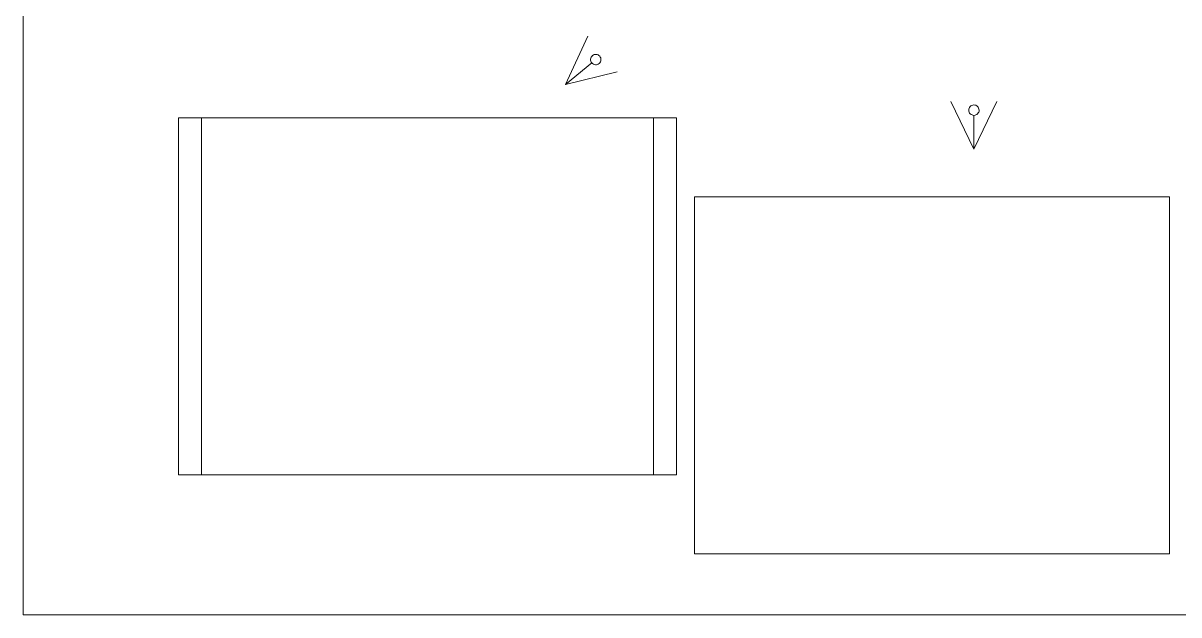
# Model space of a CAD drawing. Header units: millimetres. Extents: x 2814058 to 2855058, y -67651 to -38951.
# Drawn here: x 2814058 to 2836933, y -67651 to -55950 of the extents above; entities that cross this region are included whole.
import ezdxf

# ---------------------------------------------------------------- set-up
doc = ezdxf.new("R2010")
doc.units = ezdxf.units.MM
doc.header["$MEASUREMENT"] = 0
doc.header["$XCLIPFRAME"] = 0
doc.layers.add('Drawing & Figure', color=7, linetype='Continuous')
doc.layers.add('Drawing & Figure_Pen_No__48', color=7, linetype='Continuous', lineweight=0, true_color=0xa80f02)
doc.layers.add('Shell - Roof_Pen_No__21', color=7, linetype='Continuous', lineweight=0)
picture_1 = doc.add_image_def('image2.jpg', size_in_pixel=(3280, 2464))
picture_2 = doc.add_image_def('image4.jpg', size_in_pixel=(3280, 2464))

msp = doc.modelspace()

# ---------------------------------------------------------------- linework, layer by layer
at = {"layer": 'Drawing & Figure_Pen_No__48', "color": 14, "linetype": 'Continuous', "lineweight": 0, "true_color": 0xa80f02, "flags": 128}
for points in [[(2824794, -57163), (2825234, -56208)], [(2824794, -57163), (2825312, -56735)], [(2824794, -57163), (2825815, -56910)], [(2832874, -58445), (2832418, -57497)], [(2832874, -58445), (2833330, -57497)], [(2832874, -58445), (2832874, -57773)]]:
    msp.add_lwpolyline(points, dxfattribs=at)
for points in [[(2825400, -56569, 0.414214), (2825290, -56663, 0.414214), (2825384, -56773, 0.414214), (2825494, -56679, 0.414214)], [(2832802, -57600, 0.414214), (2832805, -57745, 0.414214), (2832950, -57742, 0.414214), (2832947, -57597, 0.414214)]]:
    msp.add_lwpolyline(points, format="xyb", close=True, dxfattribs=at)
at = {"layer": 'Shell - Roof_Pen_No__21', "color": 7, "linetype": 'Continuous', "lineweight": 0}
for q in [(2814058, -38951), (2855058, -67651)]:
    msp.add_line((2814058, -67651), q, dxfattribs=at)

# ---------------------------------------------------------------- pictures from other files: only their frames are drawn
at = {"layer": 'Drawing & Figure', "linetype": 'Continuous', "lineweight": 0}
image = msp.add_image(picture_2, insert=(2817134, -64885), size_in_units=(9400, 7062), dxfattribs=at)
image.set_boundary_path([(-0.5, -0.5), (3279.5, 2463.5)])
image = msp.add_image(picture_2, insert=(2817587, -64885), size_in_units=(9400, 7062), dxfattribs=at)
image.set_boundary_path([(-0.5, -0.5), (3279.5, 2463.5)])
image = msp.add_image(picture_1, insert=(2827344, -66445), size_in_units=(9400, 7062), dxfattribs=at)
image.set_boundary_path([(-0.5, -0.5), (3279.5, 2463.5)])

doc.saveas('drawing.dxf')
